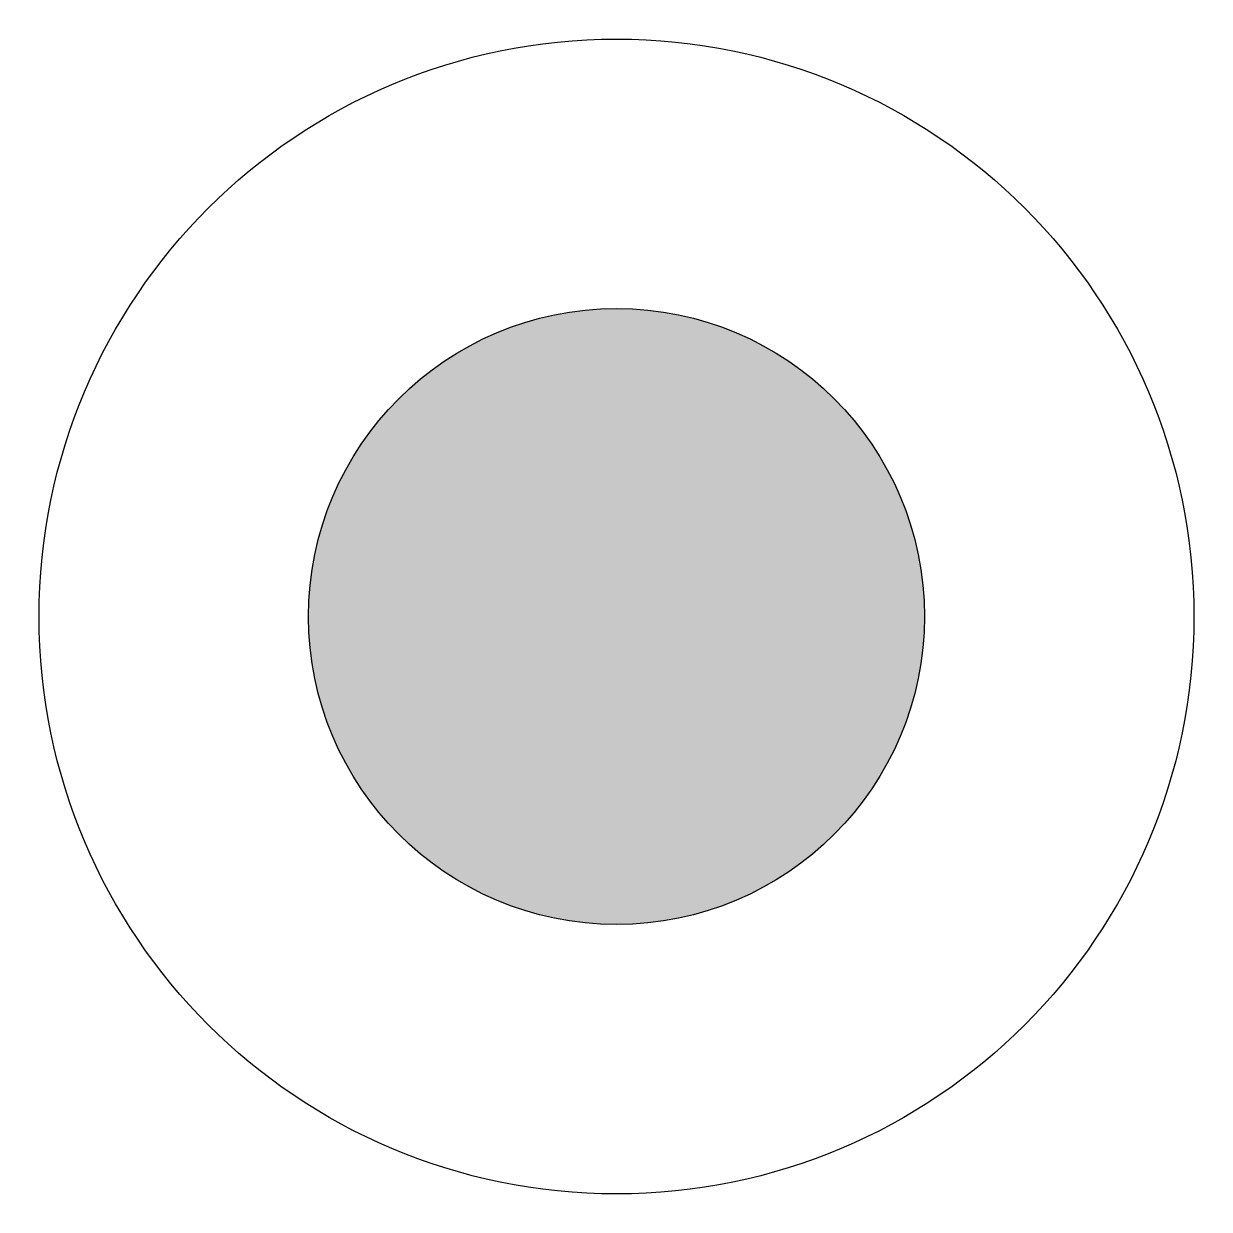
# Model space of a CAD drawing. Header units: feet. Extents: x -1.93 to 1.92, y -1.93 to 1.93.
import ezdxf

# ---------------------------------------------------------------- set-up
doc = ezdxf.new("R2010")
doc.units = ezdxf.units.FT
doc.header["$MEASUREMENT"] = 0

msp = doc.modelspace()

# ---------------------------------------------------------------- wipeouts: each hides what was drawn before it
msp.add_wipeout([(0, 1.925), (-0.1209, 1.9212), (-0.2413, 1.9098), (-0.3607, 1.8909), (-0.4787, 1.8645), (-0.5949, 1.8308), (-0.7086, 1.7898), (-0.8196, 1.7418), (-0.9274, 1.6869), (-1.0315, 1.6253), (-1.1315, 1.5574), (-1.227, 1.4832), (-1.3178, 1.4033), (-1.4033, 1.3178), (-1.4832, 1.227), (-1.5574, 1.1315), (-1.6253, 1.0315), (-1.6869, 0.9274), (-1.7418, 0.8196), (-1.7898, 0.7086), (-1.8308, 0.5949), (-1.8645, 0.4787), (-1.8909, 0.3607), (-1.9098, 0.2413), (-1.9212, 0.1209), (-1.925, 0), (-1.9212, -0.1209), (-1.9098, -0.2413), (-1.8909, -0.3607), (-1.8645, -0.4787), (-1.8308, -0.5949), (-1.7898, -0.7086), (-1.7418, -0.8196), (-1.6869, -0.9274), (-1.6253, -1.0315), (-1.5574, -1.1315), (-1.4832, -1.227), (-1.4033, -1.3178), (-1.3178, -1.4033), (-1.227, -1.4832), (-1.1315, -1.5574), (-1.0315, -1.6253), (-0.9274, -1.6869), (-0.8196, -1.7418), (-0.7086, -1.7898), (-0.5949, -1.8308), (-0.4787, -1.8645), (-0.3607, -1.8909), (-0.2413, -1.9098), (-0.1209, -1.9212), (0, -1.925), (0.1209, -1.9212), (0.2413, -1.9098), (0.3607, -1.8909), (0.4787, -1.8645), (0.5949, -1.8308), (0.7086, -1.7898), (0.8196, -1.7418), (0.9274, -1.6869), (1.0315, -1.6253), (1.1315, -1.5574), (1.227, -1.4832), (1.3178, -1.4033), (1.4033, -1.3178), (1.4832, -1.227), (1.5574, -1.1315), (1.6253, -1.0315), (1.6869, -0.9274), (1.7418, -0.8196), (1.7898, -0.7086), (1.8308, -0.5949), (1.8645, -0.4787), (1.8909, -0.3607), (1.9098, -0.2413), (1.9212, -0.1209), (1.925, 0), (1.9212, 0.1209), (1.9098, 0.2413), (1.8909, 0.3607), (1.8645, 0.4787), (1.8308, 0.5949), (1.7898, 0.7086), (1.7418, 0.8196), (1.6869, 0.9274), (1.6253, 1.0315), (1.5574, 1.1315), (1.4832, 1.227), (1.4033, 1.3178), (1.3178, 1.4033), (1.227, 1.4832), (1.1315, 1.5574), (1.0315, 1.6253), (0.9274, 1.6869), (0.8196, 1.7418), (0.7086, 1.7898), (0.5949, 1.8308), (0.4787, 1.8645), (0.3607, 1.8909), (0.2413, 1.9098), (0.1209, 1.9212)])

# ---------------------------------------------------------------- next in the draw order: hatches: boundary and pattern name
msp.add_hatch(color=256).paths.add_polyline_path([(1, 0, 1), (-1, 0, 1)])

# ---------------------------------------------------------------- next in the draw order: linework, layer by layer
for radius in [1.875, 1]:
    msp.add_circle((0, 0), radius)

doc.saveas('drawing.dxf')
